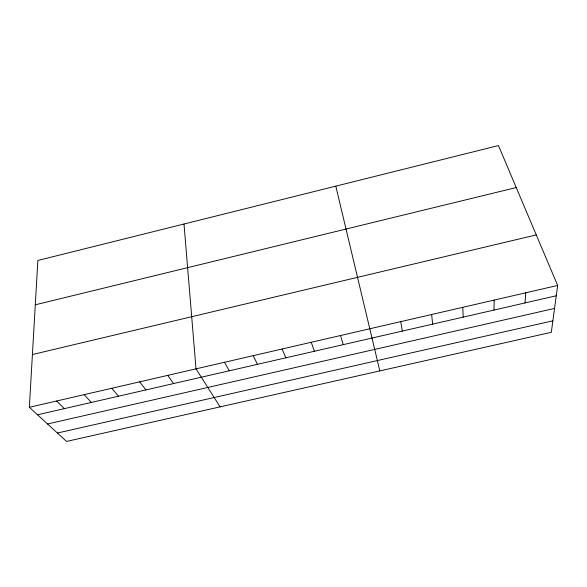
<?xml version="1.0" encoding="UTF-8"?>
<svg xmlns="http://www.w3.org/2000/svg" width="587" height="587" viewBox="0 0 587 587"><rect width="100%" height="100%" fill="white"/><g stroke="black" fill="none" stroke-linecap="round" stroke-linejoin="round"><path stroke-width="0.88" d="M493.983 310.068L494.159 300.089M29.35 407.29L37.861 260.467L498.466 145.569L557.65 285.443L551.325 332.301L66.551 441.431L29.35 407.29L557.65 285.443M524.998 302.951L525.783 292.788M35.293 304.8L516.23 187.554M32.41 354.533L536.269 234.91M37.524 414.789L556.256 295.775M47.54 423.983L554.554 308.417M57.401 433.03L552.873 320.818M56.638 400.994L64.343 408.633M84.117 394.662L91.352 402.44M111.794 388.278L118.552 396.196M139.662 381.844L145.943 389.915M167.743 375.372L173.532 383.582M220.074 406.872L196.021 368.849L184.002 224.014M224.498 362.282L229.29 370.793M253.188 355.663L257.466 364.329M282.09 348.994L285.847 357.813M311.205 342.28L314.427 351.261M340.526 335.522L343.219 344.657M335.801 186.145L379.826 370.911M400.738 321.632L402.315 331.097M431.636 314.507L432.641 324.141M462.776 307.324L463.194 317.127"/></g></svg>
